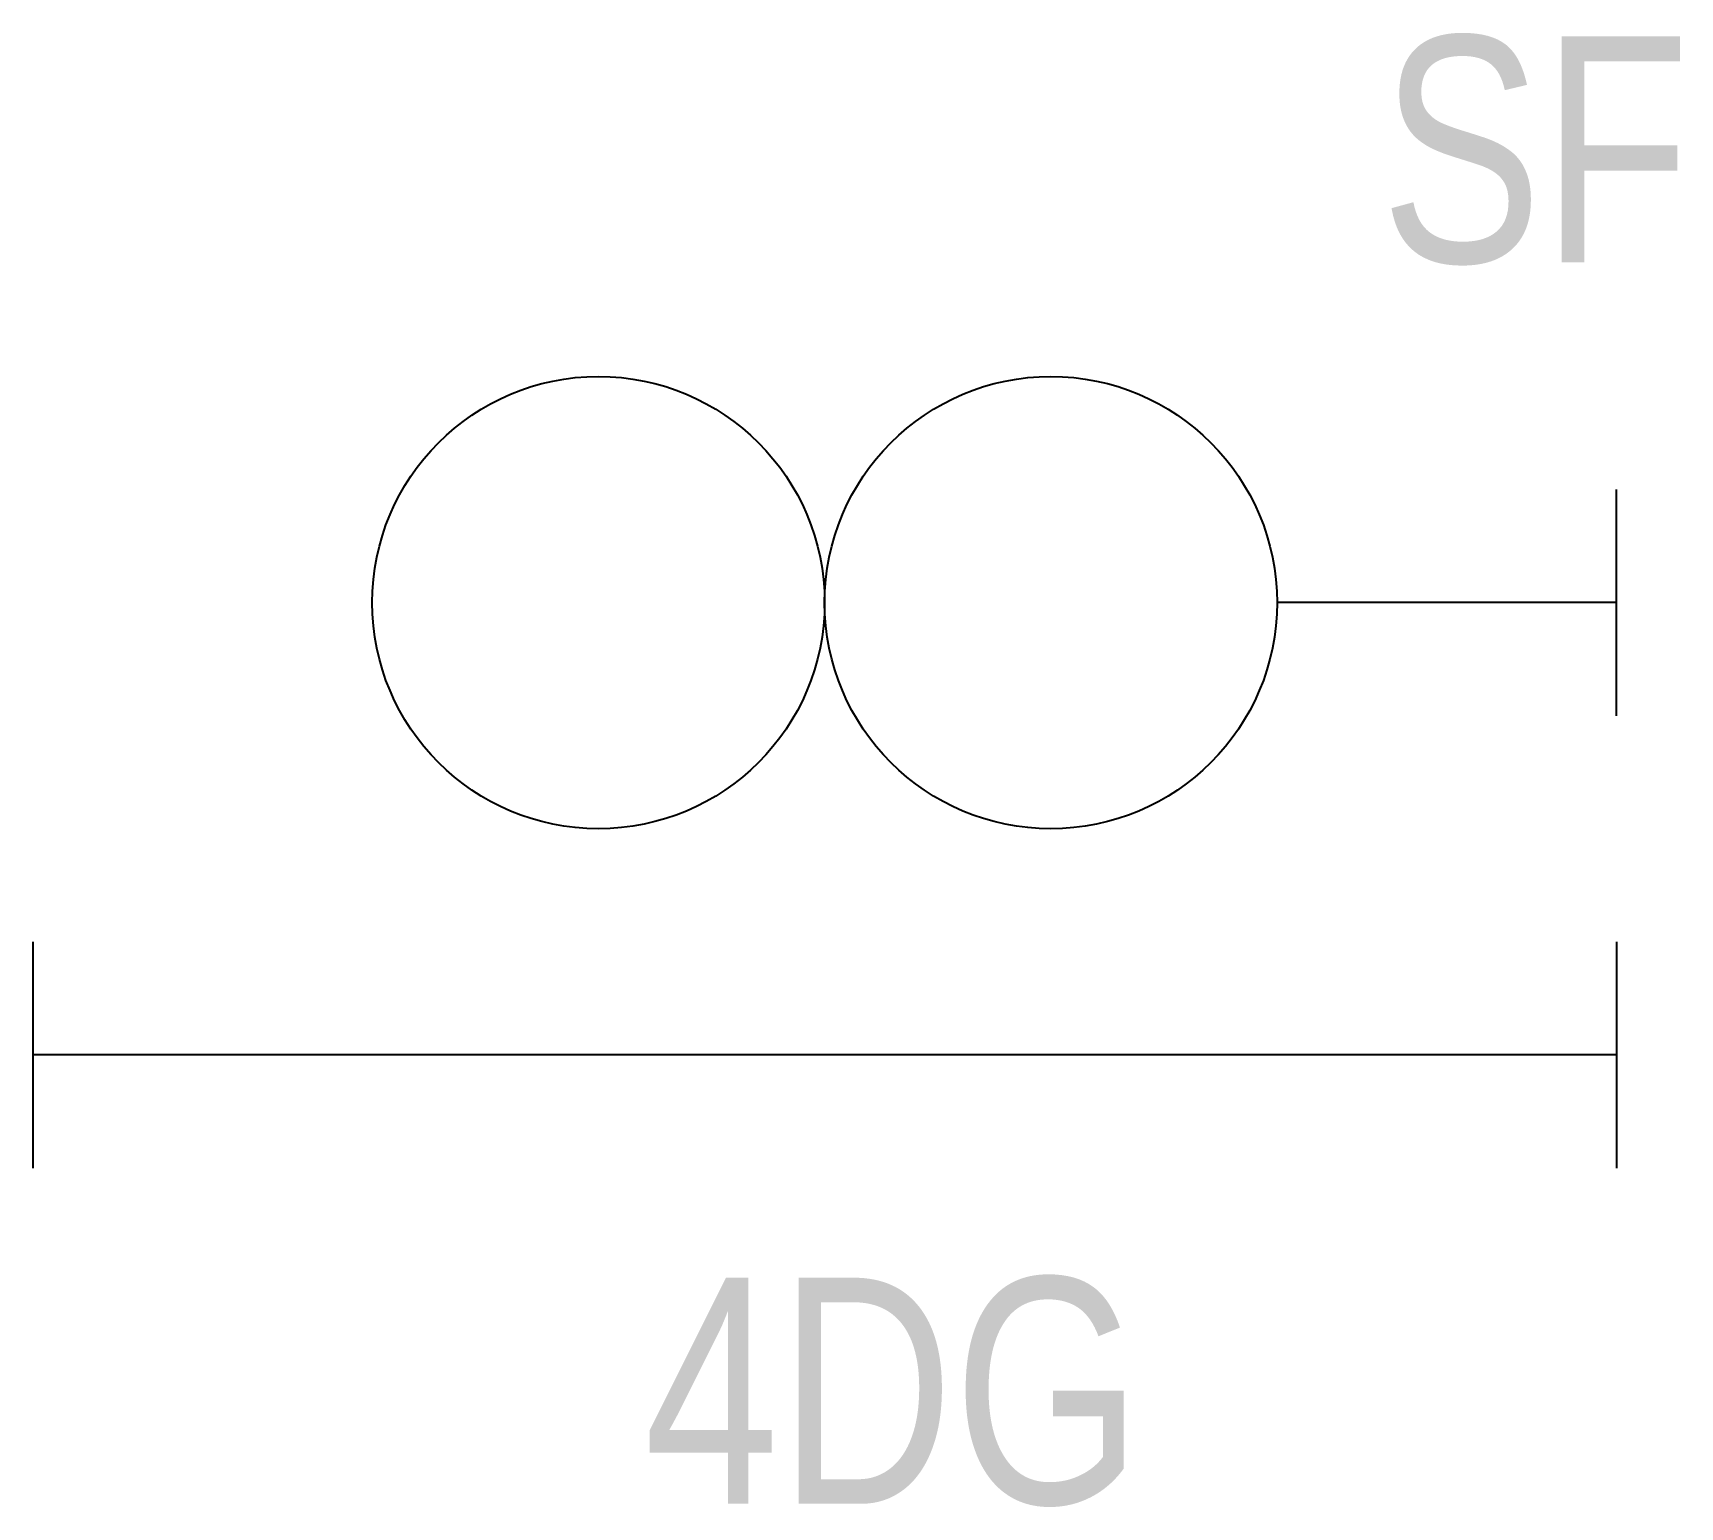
# Model space of a CAD drawing. Extents: x 10.5 to 25, y -6.2 to 6.8.
import ezdxf

# ---------------------------------------------------------------- set-up
doc = ezdxf.new("R2010")
doc.units = 0
doc.layers.get('0').update_dxf_attribs({"linetype": 'CONTINUOUS'})

msp = doc.modelspace()

# ---------------------------------------------------------------- linework, layer by layer
at = {"color": 1}
for p, q in [((24.461, 0.773), (24.461, 2.773)), ((24.461, 1.773), (21.461, 1.773))]:
    msp.add_line(p, q, dxfattribs=at)
at = {"linetype": 'Continuous'}
for points in [[(10.461, -1.227), (10.461, -3.227)], [(24.461, -2.227), (10.461, -2.227)]]:
    msp.add_lwpolyline(points, dxfattribs=at)
at = {"color": 1, "linetype": 'Continuous'}
msp.add_lwpolyline([(24.461, -1.227), (24.461, -3.227)], dxfattribs=at)
at = {"color": 1}
for centre in [(15.461, 1.773), (19.461, 1.773)]:
    msp.add_circle(centre, 2, dxfattribs=at)

# ---------------------------------------------------------------- texts
at = {"color": 1, "linetype": 'Continuous', "width": 0.8}
for s, p in [('SF', (22.376, 4.782)), ('4DG', (15.865, -6.197))]:
    msp.add_text(s, height=2, dxfattribs=at).set_placement(p)

doc.saveas('drawing.dxf')
